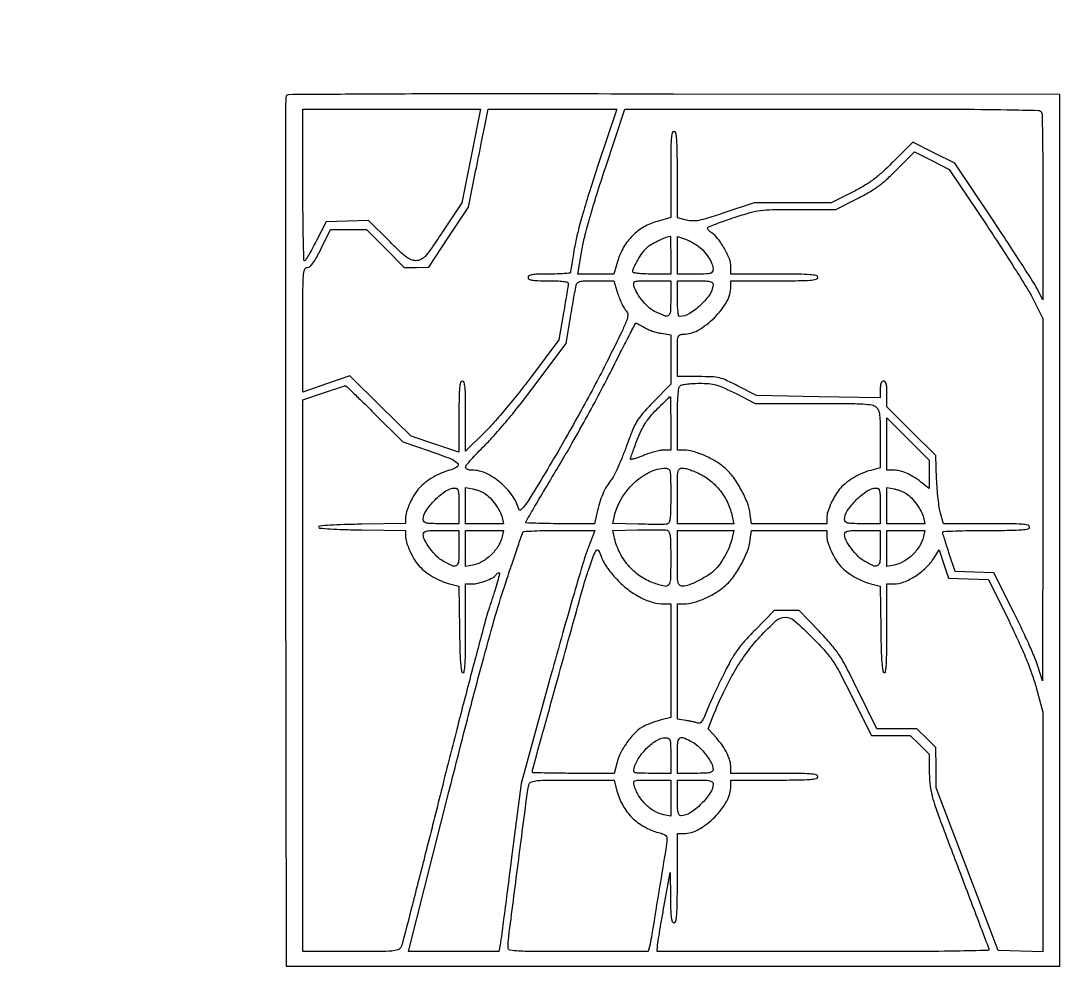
# Model space of a CAD drawing. Extents: x 56 to 1133, y 13 to 780.
# Drawn here: x 118.65 to 158.36, y 432.54 to 468.99 of the extents above; entities that cross this region are included whole.
import ezdxf

# ---------------------------------------------------------------- set-up
doc = ezdxf.new("R2010")
doc.units = 0
doc.header["$MEASUREMENT"] = 0

msp = doc.modelspace()

# ---------------------------------------------------------------- linework, layer by layer
for points in [[(563.623791, 746.280965, 0.000024), (512.7183, 748.668533, -0.000001), (459.121102, 751.17978, -0.000001), (407.844657, 753.582407, -0.000001), (364.322196, 755.62181, -0.000003), (342.098843, 756.663341), (304.216786, 758.439), (214.179413, 758.439, 0.000047), (168.586009, 758.434684, 0.000234), (142.920928, 758.417802, 0.000007), (124.182622, 758.396437, 0.198612), (124.04052, 758.33748, 0.198833), (123.941681, 758.098964, 0.000007), (123.932666, 727.145607, 0.000007), (123.924542, 696.192175, 0.198977), (124.02325, 695.95379, -0.195999), (124.063995, 695.856961, -0.000177), (124.091413, 693.332839, -0.001513), (124.114673, 690.224487, -0.000576), (124.129, 685.89062), (124.1505, 675.9117), (358.825898, 675.890535, 0.000017), (481.082405, 675.883684, 0.000096)], [(597.152773, 709.532732, 0.000001), (644.775909, 711.772814, 0.02038)], [(546.558755, 675.894767, 0.000001), (593.453206, 675.911769, 0.256594)], [(114.327922, 505.159407, 0.000001), (108.775481, 472.363282, 0.000003), (103.245268, 439.696851, 0.041949)], [(529.032925, 286.436984, -0.000002), (529.83462, 265.012438, -0.000004), (530.769888, 240.009811, -0.000003), (531.839084, 211.4154, 0.000001), (532.991169, 180.601107, 0.000001), (534.178651, 148.843697, 0.000001), (535.23949, 120.47627, 0.000003), (535.941746, 101.701946, 0.000115)], [(340.916813, 486.835527, -0.000001), (340.895598, 462.377991, -0.192633)], [(1130.14234, 577.288816, 0.000001), (1112.945079, 577.188951, 0.000111)], [(593.378593, 696.469297, 0.000002), (562.930092, 696.495285, 0.000139)], [(659.5416, 273.9771, -0.000009), (659.54438, 420.999454, -0.000183)], [(340.275612, 460.29304, 0.000001), (337.392807, 449.674757, 0.000025)], [(528.70788, 577.073614, 0.000003), (528.686579, 549.005158, 0.000159)], [(308.265541, 303.202231, -0.000001), (310.164009, 315.537643, -0.000018)], [(106.310938, 453.620174, 0.000122), (109.387108, 471.851108, -0.000089), (111.518689, 484.488959, -0.000149), (113.319169, 495.132832, -0.000001), (114.957787, 504.802168, -0.185562)], [(164.467775, 529.474699, 0.000085), (145.286579, 520.224962, 0.000141), (129.126223, 512.422972, 0.000002), (114.458015, 505.336203, 0.10741)], [(478.976143, 642.156178, 0.000003), (460.681715, 642.17741, 0.000206)], [(214.577504, 614.410292, 0.000003), (199.03491, 617.486587, 0.000206)], [(321.234872, 387.4257), (331.297936, 424.538048, 0.000031), (335.156582, 438.772108, 0.000051), (338.404975, 450.762803), (341.355812, 461.659591, 0.06621), (341.361, 461.698598, -0.413751), (341.380839, 461.718469, -0.000002), (350.38024, 461.732641, -0.000245), (360.291398, 461.743336, -0.000147), (372.064797, 461.7468), (402.768594, 461.7468), (402.891952, 461.30265, -0.001526), (403.232355, 460.06236, -0.000038), (404.771147, 454.386117, -0.000039), (407.3347, 444.924004, -0.000004), (413.387069, 422.577), (422.906997, 387.4257)], [(406.87465, 449.277685, 0.000002), (404.013931, 459.83339, 0.00469)], [(659.189342, 332.340905, -0.000015), (659.196643, 226.03005, -0.00003)], [(200.220583, 545.94649, 0.000004), (214.85255, 553.017731, 0.07872)], [(94.757333, 450.12354, 0.000006), (94.838584, 435.235459, 0.13789)], [(115.009415, 504.854257), (129.664983, 511.920604, -0.000029), (145.785607, 519.692178, -0.000018), (164.9277, 528.918162, 0.000102), (184.076715, 538.151455, 0.000169)], [(89.523016, 510.632371, 0.000024), (89.606521, 494.57356, 0.000024), (89.691554, 478.518397, 0.169009)]]:
    msp.add_lwpolyline(points, format="xyb")
for points in [[(128.715786, 466.125089, 0.09076), (128.699274, 466.035474, 0.000016), (128.693708, 461.216666, 0.00038), (128.691777, 455.8812, 0.00023), (128.6972, 449.5644), (128.7189, 433.1097), (143.397, 433.1097), (158.0751, 433.1097), (158.0751, 449.649), (158.0751, 466.1883), (143.415587, 466.209689, 0.000278), (135.804463, 466.216564, 0.001526), (131.696545, 466.205458, 0.000245), (128.80549, 466.187405, 0.309563)], [(135.740218, 463.859399), (135.383145, 462.080397), (134.652114, 460.982999, -0.003411), (134.196306, 460.308769, -0.035357), (133.987824, 460.046683, -0.094613), (133.827625, 459.927538, -0.113182), (133.644728, 459.8856, -0.096196), (133.465481, 459.920408, -0.063018), (133.281223, 460.023346, -0.032355), (133.035121, 460.230647, -0.005864), (132.608736, 460.649464), (131.8491, 461.413328), (131.0454, 461.389714), (130.2417, 461.3661), (129.861, 460.626056, -0.006332), (129.710492, 460.342372, -0.009992), (129.573492, 460.103339, -0.004395), (129.452508, 459.905659, -0.257888), (129.41685, 459.885806, -0.408155), (129.390903, 459.911056, -0.000479), (129.372038, 460.730603, -0.003447), (129.35796, 461.659061, -0.002067), (129.3534, 462.762), (129.3534, 465.6384), (132.725346, 465.6384), (136.097291, 465.6384)], [(140.551802, 463.50225, 0.004534), (140.238738, 462.541162, 0.0065), (139.980123, 461.683404, 0.007296), (139.783947, 460.961211, 0.019059), (139.670503, 460.4355, 0.001033), (139.607619, 460.07427, 0.001562), (139.554526, 459.759625, 0.000582), (139.509994, 459.488634, 0.038236), (139.505961, 459.44145, -0.381998), (139.482795, 459.416009, -0.005915), (139.269478, 459.396638, -0.01228), (139.0099, 459.382563, -0.007403), (138.7017, 459.378, 0.005528), (138.273605, 459.373267, 0.033635), (138.0531, 459.353511, 0.080293), (137.937213, 459.315512, 0.280451), (137.898, 459.2511, 0.273642), (137.935875, 459.187077, 0.084509), (138.04605, 459.148875, 0.035355), (138.255814, 459.129, 0.005946), (138.6594, 459.1242, -0.007961), (138.999551, 459.118784, -0.023512), (139.232516, 459.100374, -0.028465), (139.386162, 459.071971, -0.345626), (139.4208, 459.027848, -0.037662), (139.415584, 458.958694, -0.001028), (139.369518, 458.659231, -0.002122), (139.313114, 458.307334, -0.001453), (139.246223, 457.908283), (139.071645, 456.885069), (138.023954, 455.487785, -0.007331), (137.569804, 454.900242, -0.006145), (137.071485, 454.290265, -0.006208), (136.602282, 453.744044, -0.016917), (136.252732, 453.373268), (135.5292, 452.656036), (135.5292, 453.986618, 0.002909), (135.524931, 454.720464, 0.020865), (135.506033, 455.074286, 0.044168), (135.470607, 455.265319, 0.336712), (135.4023, 455.3172, 0.337892), (135.33389, 455.265011, 0.043403), (135.298542, 455.071473, 0.020613), (135.279661, 454.713386, 0.002865), (135.2754, 453.969735), (135.2754, 452.62227), (134.36595, 452.921987), (133.4565, 453.221705), (132.297885, 454.369443), (131.139269, 455.517182), (130.246335, 455.209547), (129.3534, 454.901912), (129.3534, 457.266856, -0.001033), (129.356572, 458.802024, -0.016889), (129.376069, 459.316105, -0.059011), (129.422502, 459.55811, -0.326774), (129.523217, 459.6318, 0.178554), (129.623838, 459.668916, 0.058085), (129.733335, 459.786929, 0.033981), (129.866227, 459.997017, 0.008918), (130.04967, 460.3509), (130.406307, 461.07), (131.087271, 461.07), (131.768236, 461.07), (132.4836, 460.3509), (133.198964, 459.6318), (133.666132, 459.633517), (134.1333, 459.635233), (134.885155, 460.775099), (135.63701, 461.914965), (135.921319, 463.332532, -0.000105), (136.036824, 463.90782, -0.000116), (136.14878, 464.464159, -0.000107), (136.244582, 464.939135, -0.000595), (136.296412, 465.19425), (136.387196, 465.6384), (138.828159, 465.6384), (141.269122, 465.6384)], [(157.389249, 465.504581, -0.088027), (157.410052, 465.396878, -0.000528), (157.424343, 464.386989, -0.002178), (157.434432, 463.232619, -0.001383), (157.436609, 461.887931), (157.432618, 458.4051), (157.203959, 458.840735, 0.020204), (157.046437, 459.113469, 0.001798), (156.619997, 459.782066, 0.002344), (156.104587, 460.57558, 0.001826), (155.5371, 461.433523), (154.0989, 463.590675), (153.302927, 463.98615), (152.506954, 464.381624), (151.737827, 463.621766, -0.010452), (151.306833, 463.213412, -0.024992), (150.966428, 462.93386, -0.027822), (150.622664, 462.707678, -0.016202), (150.18784, 462.473554), (149.406981, 462.0852), (147.942418, 462.0852), (146.477854, 462.0852), (145.36566, 461.712167, -0.004357), (144.714308, 461.499998, -0.028089), (144.379181, 461.414419, -0.054638), (144.142799, 461.394353, -0.056084), (143.909833, 461.426358), (143.5662, 461.513581), (143.5662, 463.152991, 0.002267), (143.56206, 464.066231, 0.017048), (143.543413, 464.498015, 0.032631), (143.509329, 464.735592, 0.3546), (143.4393, 464.7924, 0.354431), (143.369289, 464.735642, 0.032739), (143.335191, 464.498612, 0.017084), (143.316541, 464.067731, 0.002273), (143.3124, 463.15657), (143.3124, 461.52074), (142.798728, 461.377927, 0.064473), (142.297441, 461.166019, 0.063636), (141.864196, 460.832673, 0.063266), (141.526645, 460.399104, 0.062413), (141.306364, 459.89296), (141.1551, 459.378235), (140.469893, 459.378117), (139.784686, 459.378), (139.937415, 460.274508, -0.0203), (140.047184, 460.791201, -0.007179), (140.24484, 461.52159, -0.006365), (140.508846, 462.401872, -0.004232), (140.832926, 463.404708), (141.575708, 465.6384), (149.456803, 465.6384, -0.000388), (154.112956, 465.634789, -0.003829), (156.071339, 465.616753, -0.002601), (157.268062, 465.590337, -0.303079)], [(155.319009, 461.206775, -0.003299), (155.892594, 460.334966, -0.003723), (156.431734, 459.489898, -0.003407), (156.879892, 458.76484, -0.020236), (157.095886, 458.375358), (157.4406, 457.689756), (157.433722, 450.814128), (157.426843, 443.9385), (157.236062, 444.5307, 0.022662), (157.116929, 444.850133, 0.005225), (156.88637, 445.376653, 0.005387), (156.607662, 445.978059, 0.00524), (156.313528, 446.578939), (155.581774, 448.034978), (154.847807, 448.059439), (154.11384, 448.0839), (153.87372, 448.799174, -0.002643), (153.781711, 449.078132, -0.003897), (153.704135, 449.324098, -0.001838), (153.640584, 449.53396, -0.072721), (153.6336, 449.581724, -0.400439), (153.65966, 449.609045, -0.001624), (154.118199, 449.629238, -0.006368), (154.650731, 449.644165, -0.003822), (155.2833, 449.649, 0.00225), (156.202519, 449.653137, 0.016945), (156.6369, 449.671777, 0.032323), (156.87605, 449.705819, 0.355082), (156.933, 449.7759, 0.354413), (156.876247, 449.845909, 0.032751), (156.639276, 449.880009, 0.017088), (156.208491, 449.898659, 0.002273), (155.297553, 449.9028), (153.662106, 449.9028), (153.550721, 450.30465, -0.030633), (153.505441, 450.517985, -0.008912), (153.461839, 450.851285, -0.008921), (153.426052, 451.229209, -0.009431), (153.404558, 451.601237), (153.369781, 452.495973), (152.444191, 453.418694), (151.5186, 454.341414), (151.5186, 454.829307, 0.01127), (151.513066, 455.074791, 0.052394), (151.491949, 455.214735, 0.11575), (151.452583, 455.289448, 0.217167), (151.3917, 455.3172, 0.170426), (151.334371, 455.297075, 0.129545), (151.294425, 455.24319, 0.072648), (151.271533, 455.147674, 0.022619), (151.264888, 454.99995), (151.264975, 454.6827), (148.917238, 454.725), (146.5695, 454.7673), (145.873428, 455.12685, 0.010465), (145.428981, 455.344766, 0.050023), (145.162473, 455.437535, 0.049005), (144.880434, 455.476442, 0.009788), (144.371778, 455.4864), (143.5662, 455.4864), (143.5662, 456.2901, -0.003371), (143.569808, 456.825229, -0.061856), (143.59299, 456.993335, -0.225525), (143.655547, 457.066972, -0.106132), (143.780512, 457.0938, 0.133166), (144.35725, 457.250177, 0.064056), (144.968397, 457.722036, 0.064055), (145.44023, 458.333215, 0.133154), (145.5966, 458.909983), (145.5966, 459.1242), (147.2463, 459.1242, 0.00225), (148.165519, 459.128337, 0.016945), (148.5999, 459.146977, 0.032323), (148.83905, 459.181019, 0.355082), (148.896, 459.2511, 0.355082), (148.83905, 459.321181, 0.032323), (148.5999, 459.355223, 0.016945), (148.165519, 459.373863, 0.00225), (147.2463, 459.378), (145.5966, 459.378), (145.595806, 459.65295, 0.094418), (145.537901, 459.952158, 0.033072), (145.348317, 460.349114, 0.033259), (145.106224, 460.720103, 0.086739), (144.874601, 460.93722, -0.033578), (144.792943, 460.998933, -0.058494), (144.735797, 461.061563, -0.087692), (144.709938, 461.115391, -0.283166), (144.720406, 461.151938, -0.093419), (144.778969, 461.188138, -0.002887), (145.045015, 461.288757, -0.00557), (145.361767, 461.402467, -0.003817), (145.723659, 461.524762, -0.009892), (146.333026, 461.712239, -0.037808), (146.721937, 461.792334, -0.028127), (147.169386, 461.824285, -0.003762), (148.115146, 461.8314), (149.575874, 461.8314), (150.399187, 462.247567, 0.013971), (150.849868, 462.491417, 0.027175), (151.192324, 462.714922, 0.026749), (151.511952, 462.976613, 0.013094), (151.891554, 463.341572), (152.560608, 464.01941), (153.223727, 463.686), (153.886846, 463.35259)], [(143.3124, 460.0971), (143.3124, 459.378), (142.5933, 459.378, -0.009437), (142.29479, 459.383634, -0.020999), (142.068237, 459.401737, -0.019408), (141.905146, 459.428147, -0.35696), (141.8742, 459.46597, -0.113115), (141.911571, 459.629046, -0.019567), (142.061467, 459.910292, -0.022345), (142.242034, 460.189852, -0.05049), (142.407846, 460.379262, -0.054661), (142.569324, 460.499897, -0.019119), (142.82486, 460.63757, -0.019237), (143.091427, 460.755804, -0.051346), (143.29125, 460.812487, -0.456063), (143.299873, 460.805485, -0.000876), (143.306187, 460.603874, -0.004632), (143.310881, 460.372585, -0.002757)], [(144.35415, 460.443318, -0.052168), (144.56162, 460.25507, -0.040261), (144.746413, 460.01159, -0.041566), (144.878311, 459.761696, -0.100983), (144.9198, 459.558364, -0.13745), (144.892019, 459.459214, -0.193351), (144.819287, 459.404786, -0.060113), (144.659598, 459.382224, -0.00507), (144.243, 459.378), (143.5662, 459.378), (143.5662, 460.092699), (143.5662, 460.807398), (143.84115, 460.71262, -0.023822), (143.963686, 460.663736, -0.014048), (144.105261, 460.594416, -0.014037), (144.243088, 460.517053, -0.023271)], [(141.311301, 458.621612, 0.018429), (141.38262, 458.419354, 0.019286), (141.467677, 458.225998, 0.019358), (141.553711, 458.065359, 0.076353), (141.6243, 457.978571, -0.225635), (141.683706, 457.834621, -0.077838), (141.63605, 457.6086, -0.023056), (141.454319, 457.189638, -0.001637), (140.890708, 456.048186, -0.006735), (140.463996, 455.219245, -0.003488), (139.909782, 454.194653, -0.003467), (139.325521, 453.14952, -0.00526), (138.80172, 452.249777, -0.001804), (138.12151, 451.118436, -0.016053), (137.804526, 450.631479, -0.050327), (137.629355, 450.427563, -0.569241), (137.546695, 450.450839, 0.091382), (137.296435, 450.977516, 0.061859), (136.842563, 451.4653, 0.063201), (136.297752, 451.815738, 0.111804), (135.779019, 451.9332, -0.035879), (135.674254, 451.940727, -0.073614), (135.595583, 451.964239, -0.108802), (135.546874, 452.001587, -0.176787), (135.5292, 452.05001, -0.17535), (135.555206, 452.121886, -0.006749), (135.742286, 452.340494, -0.011356), (135.976645, 452.595084, -0.007688), (136.2546, 452.87486, 0.018965), (136.61754, 453.25704, 0.006614), (137.111289, 453.83331, 0.006452), (137.648259, 454.49422, 0.006681), (138.161663, 455.16118), (139.343326, 456.73946), (139.509993, 457.74148, -0.001003), (139.576954, 458.139124, -0.001283), (139.640298, 458.505072, -0.000989), (139.6948, 458.811636, -0.010915), (139.719542, 458.93385, -0.116265), (139.770958, 459.03946, -0.16013), (139.859251, 459.095887, -0.057729), (140.030791, 459.119323, -0.005372), (140.458762, 459.123477), (141.1551, 459.122754)], [(143.3124, 458.4474, -0.010142), (143.30232, 457.950495, -0.195904), (143.239663, 457.812959, -0.282498), (143.111775, 457.786266, -0.020388), (142.762187, 457.928193, -0.070979), (142.510832, 458.088646, -0.040858), (142.257924, 458.344675, -0.0405), (142.046242, 458.643305, -0.061908), (141.919263, 458.93385, -0.118841), (141.913651, 459.042097, -0.284458), (141.96564, 459.099143, -0.065921), (142.113394, 459.120842, -0.003541), (142.587599, 459.1242), (143.3124, 459.1242)], [(144.9198, 458.993099, -0.147643), (144.809302, 458.627048, -0.055028), (144.461132, 458.210551, -0.054948), (144.027078, 457.877291, -0.1371), (143.645293, 457.7706, -0.366364), (143.613921, 457.79715, -0.012438), (143.589433, 457.96941, -0.018118), (143.571893, 458.187914, -0.010968), (143.5662, 458.4474), (143.5662, 459.1242), (144.243, 459.1242, -0.006774), (144.603797, 459.119312, -0.041084), (144.789465, 459.098953, -0.102731), (144.885092, 459.058964, -0.24736)], [(142.31355, 457.350025, 0.034352), (142.44463, 457.282165, 0.01868), (142.613658, 457.216281, 0.018532), (142.791368, 457.161843, 0.027843), (142.950094, 457.128919), (143.3124, 457.074588), (143.3124, 456.13822), (143.3124, 455.201851), (142.652576, 454.519276, 0.01081), (142.246405, 454.080502, 0.045051), (142.032834, 453.790741, 0.041037), (141.865263, 453.455141, 0.007949), (141.623008, 452.8215, -0.008848), (141.466763, 452.415018, -0.010188), (141.303048, 452.033174, -0.009367), (141.152078, 451.715917, -0.056729), (141.053, 451.563437, 0.040098), (140.881377, 451.317572, 0.030273), (140.732524, 451.023606, 0.027597), (140.607749, 450.684959, 0.021392), (140.508589, 450.30465), (140.421979, 449.9028), (139.11769, 449.9028, -0.003616), (138.617566, 449.906417, -0.006026), (138.196535, 449.917584, -0.001456), (137.832967, 449.932673, -0.401271), (137.8134, 449.953129, -0.132824), (137.823537, 449.990615, -0.000232), (138.15853, 450.564107, -0.00172), (138.53787, 451.207738, -0.001061), (138.98831, 451.962379, 0.00547), (139.503551, 452.843138, 0.00353), (140.081929, 453.873956, 0.003548), (140.633221, 454.889937, 0.006682), (141.061395, 455.71905, -0.001662), (141.408639, 456.408338, -0.002735), (141.707443, 456.988711, -0.000337), (141.976047, 457.502641, -0.279053), (141.99944, 457.5168, -0.117321), (142.025473, 457.510606, -0.005237), (142.108156, 457.46781, -0.00857), (142.205586, 457.41392, -0.006001)], [(132.073299, 454.077829), (133.145851, 453.007658), (134.189475, 452.651044, -0.009306), (134.951406, 452.374747, -0.103236), (135.222139, 452.200362, -0.477439), (135.208198, 452.058645, -0.080661), (134.92115, 451.930149, 0.035535), (134.599989, 451.819798, 0.031651), (134.284508, 451.661412, 0.032352), (133.999424, 451.469189, 0.043026), (133.769531, 451.257616, 0.05107), (133.589541, 451.015274, 0.027097), (133.415792, 450.68363, 0.02653), (133.284053, 450.349304, 0.080753), (133.245, 450.109075), (133.245, 449.906377), (131.595171, 449.883438, 0.003827), (130.902171, 449.868497, 0.00897), (130.384684, 449.84408, 0.003955), (129.980993, 449.814558, 0.390709), (129.945342, 449.7759, 0.390709), (129.980993, 449.737242, 0.003955), (130.384684, 449.70772, 0.00897), (130.902171, 449.683303, 0.003827), (131.595171, 449.668362), (133.245, 449.645423), (133.245, 449.442725, 0.080753), (133.284053, 449.202496, 0.02653), (133.415792, 448.86817, 0.027097), (133.589541, 448.536526, 0.05107), (133.769531, 448.294184, 0.042932), (133.998493, 448.083388, 0.032081), (134.282895, 447.891246, 0.031466), (134.596706, 447.73298, 0.036101), (134.914033, 447.623568), (135.271766, 447.528457), (135.294733, 445.909661, 0.003159), (135.310887, 445.121943, 0.012712), (135.336019, 444.64131, 0.012135), (135.368644, 444.322371, 0.288479), (135.42345, 444.255683, 0.471851), (135.479148, 444.290647, 0.016251), (135.507172, 444.581752, 0.013291), (135.52476, 445.058286, 0.002578), (135.5292, 445.91955), (135.5292, 447.6186), (135.772668, 447.6186, 0.061561), (136.003241, 447.647097, 0.028321), (136.292585, 447.737414, 0.025344), (136.556973, 447.852283, 0.140075), (136.670508, 447.955718, -0.055859), (136.696277, 447.988569, -0.049688), (136.729642, 448.016372, -0.052631), (136.765185, 448.035342, -0.096574), (136.797281, 448.0416, -0.489442), (136.817985, 448.014948, -0.003794), (136.738304, 447.712321, -0.009501), (136.63269, 447.350551, -0.005539), (136.493023, 446.92065, 0.015311), (136.274067, 446.198998, 0.00141), (135.791233, 444.3923, 0.001818), (135.229235, 442.233606, 0.001424), (134.634692, 439.887601, -0.00067), (134.061093, 437.609809, -0.00107), (133.564342, 435.665783, -0.000189), (133.120942, 433.948589, -0.059652), (133.06978, 433.817551, -0.201758), (132.958373, 433.727234, -0.050076), (132.722452, 433.683574, -0.018979), (132.275937, 433.663482, -0.001754), (131.169323, 433.6596), (129.3534, 433.6596), (129.3534, 444.132184), (129.3534, 454.604769), (130.13595, 454.868941, -0.00069), (130.438859, 454.970731, -0.001069), (130.700706, 455.057698, -0.000311), (130.928637, 455.132704, -0.034568), (130.959624, 455.140556, -0.239088), (130.987928, 455.132101, -0.000584), (131.303729, 454.831451, -0.003453), (131.65913, 454.487588, -0.002121)], [(145.7658, 454.8519), (146.523819, 454.4712), (148.739598, 454.4712, -0.001711), (150.006632, 454.466864, -0.013039), (150.602623, 454.447237, -0.025089), (150.946899, 454.409505, -0.145063), (151.110089, 454.331188, -0.119476), (151.192671, 454.209804, -0.058516), (151.237897, 454.027122, -0.027311), (151.259718, 453.721077, -0.004143), (151.2648, 453.107749), (151.2648, 452.024322), (150.90525, 451.928722, 0.035955), (150.586945, 451.81907, 0.031514), (150.272708, 451.660774, 0.032151), (149.988132, 451.468612, 0.042956), (149.758931, 451.257616, 0.051088), (149.57863, 451.014836, 0.027226), (149.404946, 450.683049, 0.026685), (149.273462, 450.348489, 0.080449), (149.2344, 450.107286), (149.2344, 449.9028), (147.807339, 449.9028), (146.380278, 449.9028), (146.333555, 450.251149, 0.058788), (146.220893, 450.69095, 0.032862), (145.98833, 451.19285, 0.032763), (145.689567, 451.66401, 0.054652), (145.373285, 452.010525, 0.044833), (145.024633, 452.2659, 0.032132), (144.595485, 452.488412, 0.032723), (144.16475, 452.644994, 0.07093), (143.816826, 452.6946), (143.5662, 452.6946), (143.5662, 453.86208, -0.005398), (143.571927, 454.392521, -0.01456), (143.591028, 454.768863, -0.014783), (143.620373, 455.036037, -0.163032), (143.66772, 455.13108, -0.140254), (143.743319, 455.173041, -0.022027), (143.91247, 455.204516, -0.021604), (144.130839, 455.225703, -0.013381), (144.38851, 455.2326, -0.018568), (144.764373, 455.218637, -0.048892), (145.029663, 455.172559, -0.039831), (145.310344, 455.070326, -0.009128)], [(143.3124, 453.7098), (143.3124, 452.6946), (143.03745, 452.692592, 0.047268), (142.898951, 452.678448, 0.015792), (142.700372, 452.63241, 0.015557), (142.482462, 452.567263, 0.017137), (142.27605, 452.490536, -0.01154), (142.08945, 452.418787, -0.020584), (141.932495, 452.369747, -0.017481), (141.811845, 452.341914, -0.471562), (141.7896, 452.360256, -0.08147), (141.79757, 452.408847, -0.002469), (141.864057, 452.602891, -0.004824), (141.945951, 452.830996, -0.003308), (142.04307, 453.088275, -0.017999), (142.193062, 453.439546, -0.032947), (142.34378, 453.711912, -0.033327), (142.527739, 453.960061, -0.018902), (142.780672, 454.235763, -0.0023), (142.967985, 454.423318, -0.003697), (143.129581, 454.581287, -0.000772), (143.272524, 454.718545, -0.193245), (143.288602, 454.725, -0.406736), (143.298329, 454.715519, -0.00054), (143.305409, 454.426785, -0.003663), (143.31069, 454.099077, -0.002197)], [(153.126, 451.779712), (153.126, 451.242182), (152.80875, 451.485657, 0.023329), (152.519088, 451.687216, 0.038774), (152.255916, 451.825489, 0.045468), (152.008875, 451.906093, 0.056188), (151.768419, 451.9332), (151.5186, 451.9332), (151.5186, 452.925579), (151.5186, 453.917958), (152.3223, 453.1176), (153.126, 452.317242)], [(143.3124, 450.966503, -0.003818), (143.307911, 450.378721, -0.027841), (143.287937, 450.097639, -0.066849), (143.248023, 449.947664, -0.250167), (143.175098, 449.887853, -0.046246), (143.081692, 449.878083, -0.002704), (142.7953, 449.876254, -0.004077), (142.453784, 449.878705, -0.002989), (142.074974, 449.886777), (141.11215, 449.913054), (141.162763, 450.140577, -0.076562), (141.434091, 450.836579, -0.071078), (141.907704, 451.438755, -0.075249), (142.501223, 451.85553, -0.10809), (143.12205, 452.011839, -0.177442), (143.22975, 451.976158, -0.181847), (143.28754, 451.879723, -0.042566), (143.308971, 451.654911, -0.00249)], [(144.3699, 451.816174, -0.060762), (144.817382, 451.53376, -0.056172), (145.197266, 451.145278, -0.056088), (145.481643, 450.681367, -0.06019), (145.647589, 450.176607), (145.70235, 449.9028), (144.634275, 449.9028), (143.5662, 449.9028), (143.5662, 450.9603, -0.002503), (143.569661, 451.651599, -0.042079), (143.59114, 451.879134, -0.176181), (143.648793, 451.978208, -0.17664), (143.75655, 452.016974, -0.062293), (143.857031, 452.003963, -0.0158), (144.015241, 451.957648, -0.015865), (144.19399, 451.892781, -0.015444)], [(135.2754, 450.5796), (135.2754, 449.9028), (134.5986, 449.9028, -0.005878), (134.210472, 449.907363, -0.049486), (134.036959, 449.928708, -0.146644), (133.953939, 449.97542, -0.194155), (133.9218, 450.055066, -0.149808), (134.026273, 450.39593, -0.048325), (134.366905, 450.807487, -0.04837), (134.781435, 451.146954, -0.145101), (135.12735, 451.254457, -0.205214), (135.204213, 451.222711, -0.140501), (135.249684, 451.138504, -0.048037), (135.270804, 450.963291, -0.005989)], [(136.259395, 451.04541, -0.059906), (136.456396, 450.879576, -0.031672), (136.659558, 450.632463, -0.031692), (136.827981, 450.364664, -0.066553), (136.915604, 450.13545), (136.970624, 449.9028), (136.249912, 449.9028), (135.5292, 449.9028), (135.5292, 450.590175), (135.5292, 451.27755), (135.799728, 451.223444, -0.025383), (135.917126, 451.193699, -0.017656), (136.046347, 451.148828, -0.017855), (136.167599, 451.096815, -0.034791)], [(151.2648, 450.5796), (151.2648, 449.9028), (150.588, 449.9028, -0.005878), (150.199872, 449.907363, -0.049486), (150.026359, 449.928708, -0.146644), (149.943339, 449.97542, -0.194155), (149.9112, 450.055066, -0.149808), (150.015673, 450.39593, -0.048325), (150.356305, 450.807487, -0.04837), (150.770835, 451.146954, -0.145101), (151.11675, 451.254457, -0.205214), (151.193613, 451.222711, -0.140501), (151.239084, 451.138504, -0.048037), (151.260204, 450.963291, -0.005989)], [(152.248795, 451.04541, -0.059906), (152.445796, 450.879576, -0.031672), (152.648958, 450.632463, -0.031692), (152.817381, 450.364664, -0.066553), (152.905004, 450.13545), (152.960024, 449.9028), (152.239312, 449.9028), (151.5186, 449.9028), (151.5186, 450.590175), (151.5186, 451.27755), (151.789128, 451.223444, -0.025383), (151.906526, 451.193699, -0.017656), (152.035747, 451.148828, -0.017855), (152.156999, 451.096815, -0.034791)], [(140.166102, 448.95105, 0.018507), (140.010244, 448.491021, 0.00146), (139.645154, 447.252837, 0.001982), (139.219687, 445.772393, 0.001516), (138.76569, 444.15), (137.630921, 440.0469), (137.260418, 437.1282, -0.000464), (137.11485, 435.989924, -0.000675), (136.984153, 434.986102, -0.000332), (136.871358, 434.13319, -0.011663), (136.840224, 433.93455), (136.790533, 433.6596), (135.076752, 433.6596), (133.362972, 433.6596), (134.895333, 439.72965, -0.001329), (135.641273, 442.651757, -0.003142), (136.216476, 444.823815, -0.004114), (136.677017, 446.466213, -0.010156), (137.049099, 447.6609, -0.000586), (137.289763, 448.378923, -0.000926), (137.497995, 448.994011, -0.000201), (137.682178, 449.534053, -0.041163), (137.704644, 449.58555, -0.261262), (137.745038, 449.611217, -0.002257), (138.124285, 449.630362, -0.007071), (138.566626, 449.644425, -0.00441), (139.085265, 449.649), (140.431744, 449.649)], [(135.2754, 448.9722, -0.013805), (135.2616, 448.472483, -0.205592), (135.185557, 448.319288, -0.286397), (135.038773, 448.297606, -0.025211), (134.687417, 448.472395, -0.068124), (134.436185, 448.66262, -0.036224), (134.180143, 448.957946, -0.035242), (133.980005, 449.269232, -0.125894), (133.9218, 449.496734, -0.194155), (133.953939, 449.57638, -0.146644), (134.036959, 449.623092, -0.049486), (134.210472, 449.644437, -0.005878), (134.5986, 449.649), (135.2754, 449.649)], [(136.915604, 449.41635, -0.079867), (136.766322, 449.05485, -0.061837), (136.499877, 448.721651, -0.062065), (136.161277, 448.464898, -0.082036), (135.799728, 448.328356), (135.5292, 448.27425), (135.5292, 448.961625), (135.5292, 449.649), (136.249912, 449.649), (136.970624, 449.649)], [(143.3124, 448.581633, -0.006126), (143.302698, 447.789777, -0.152852), (143.233379, 447.585976, -0.303828), (143.077288, 447.52906, -0.024732), (142.638595, 447.659843, -0.070647), (142.133985, 447.922706, -0.062515), (141.698535, 448.325266, -0.06073), (141.365551, 448.835233, -0.059562), (141.162174, 449.413571), (141.110972, 449.643441), (142.063636, 449.667371, -0.003369), (142.439323, 449.674274, -0.004519), (142.779945, 449.67516, -0.00316), (143.065152, 449.67152, -0.046893), (143.16435, 449.660283, -0.228104), (143.244114, 449.599008, -0.082891), (143.287635, 449.459211, -0.030543), (143.308071, 449.188456, -0.003567)], [(145.647589, 449.375193, -0.045064), (145.561126, 449.082743, -0.026746), (145.409146, 448.75224, -0.026528), (145.219585, 448.434227, -0.038974), (145.01797, 448.17895, -0.061201), (144.770632, 447.969707, -0.026953), (144.399379, 447.754168, -0.026006), (144.01911, 447.584296, -0.091196), (143.75655, 447.534826, -0.17664), (143.648793, 447.573592, -0.176181), (143.59114, 447.672666, -0.042079), (143.569661, 447.900201, -0.002503), (143.5662, 448.5915), (143.5662, 449.649), (144.634275, 449.649), (145.70235, 449.649)], [(149.2344, 449.444514, 0.080449), (149.273462, 449.203311, 0.026685), (149.404946, 448.868751, 0.027226), (149.57863, 448.536964, 0.051088), (149.758931, 448.294184, 0.042932), (149.987893, 448.083388, 0.032081), (150.272295, 447.891246, 0.031466), (150.586106, 447.73298, 0.036101), (150.903433, 447.623568), (151.261166, 447.528457), (151.284133, 445.909661, 0.003159), (151.300287, 445.121943, 0.012712), (151.325419, 444.64131, 0.012135), (151.358044, 444.322371, 0.288479), (151.41285, 444.255683, 0.471851), (151.468548, 444.290647, 0.016251), (151.496572, 444.581752, 0.013291), (151.51416, 445.058286, 0.002578), (151.5186, 445.91955), (151.5186, 447.6186), (151.768419, 447.6186, 0.092359), (152.162459, 447.692012, 0.051042), (152.600379, 447.914674, 0.049183), (153.006202, 448.236631, 0.062147), (153.30635, 448.609542), (153.49652, 448.917243), (153.677806, 448.373671), (153.859092, 447.8301), (154.61868, 447.805987), (155.378269, 447.781873), (156.15202, 446.198587, -0.006076), (156.518461, 445.425072, -0.010386), (156.802922, 444.769673, -0.012287), (157.020937, 444.197674, -0.017695), (157.183186, 443.680845), (157.4406, 442.746389), (157.4406, 438.200035), (157.4406, 433.653681), (156.589049, 433.67779), (155.737498, 433.7019), (154.560612, 436.7898), (153.383725, 439.8777), (153.381762, 440.642636), (153.3798, 441.407571), (153.017048, 441.763586), (152.654296, 442.1196), (151.894109, 442.1196), (151.133923, 442.1196), (150.416811, 443.57895, 0.004781), (149.966271, 444.474092, 0.026363), (149.694085, 444.940163, 0.034607), (149.406571, 445.318, 0.012095), (148.943865, 445.82085), (148.18803, 446.6034), (147.715401, 446.6034), (147.242772, 446.6034), (146.511876, 445.86315, 0.01133), (146.101184, 445.427905, 0.028772), (145.829332, 445.089101, 0.028816), (145.598408, 444.721633, 0.011395), (145.322398, 444.1923, 0.003532), (145.132513, 443.800003, 0.003173), (144.941188, 443.390827, 0.00318), (144.774198, 443.021538, 0.009988), (144.668628, 442.770681, -0.011921), (144.564153, 442.525085, -0.056139), (144.48572, 442.393704, -0.124706), (144.413707, 442.336381, -0.205008), (144.33707, 442.334867, 0.032465), (144.263836, 442.359115, 0.009304), (144.147566, 442.387104, 0.009322), (144.014912, 442.413854, 0.009779), (143.88345, 442.435175), (143.5662, 442.480278), (143.5662, 444.668739), (143.5662, 446.8572), (143.816826, 446.8572, 0.07093), (144.16475, 446.906806, 0.032723), (144.595485, 447.063388, 0.032132), (145.024633, 447.2859, 0.044833), (145.373285, 447.541275, 0.054652), (145.689567, 447.88779, 0.032763), (145.98833, 448.35895, 0.032862), (146.220893, 448.86085, 0.058788), (146.333555, 449.300651), (146.380278, 449.649), (147.807339, 449.649), (149.2344, 449.649)], [(151.2648, 448.9722, -0.013805), (151.251, 448.472483, -0.205592), (151.174957, 448.319288, -0.286397), (151.028173, 448.297606, -0.025211), (150.676817, 448.472395, -0.068124), (150.425585, 448.66262, -0.036224), (150.169543, 448.957946, -0.035242), (149.969405, 449.269232, -0.125894), (149.9112, 449.496734, -0.194155), (149.943339, 449.57638, -0.146644), (150.026359, 449.623092, -0.049486), (150.199872, 449.644437, -0.005878), (150.588, 449.649), (151.2648, 449.649)], [(152.905004, 449.41635, -0.079867), (152.755722, 449.05485, -0.061837), (152.489277, 448.721651, -0.062065), (152.150677, 448.464898, -0.082036), (151.789128, 448.328356), (151.5186, 448.27425), (151.5186, 448.961625), (151.5186, 449.649), (152.239312, 449.649), (152.960024, 449.649)], [(141.3243, 447.734675, 0.03861), (141.738805, 447.372029, 0.043508), (142.188612, 447.09338, 0.047217), (142.640713, 446.916308, 0.069847), (143.061774, 446.8572), (143.3124, 446.8572), (143.3124, 444.703161), (143.3124, 442.549122), (142.95285, 442.457248, 0.015054), (142.794298, 442.411608, 0.009908), (142.614699, 442.350051, 0.009972), (142.442172, 442.283142, 0.018916), (142.306596, 442.221337, 0.075725), (141.999697, 442.003756, 0.039128), (141.687113, 441.650723, 0.038699), (141.426008, 441.24258, 0.060293), (141.274694, 440.853994), (141.165413, 440.4276), (139.616306, 440.4276, -0.002549), (139.022304, 440.430628, -0.00425), (138.52225, 440.439978, -0.000726), (138.083888, 440.452539, -0.405425), (138.0672, 440.469736, -0.067564), (138.090575, 440.641933, -0.000075), (139.075733, 444.201602, -0.000278), (140.011739, 447.574402, -0.017137), (140.199121, 448.1685, -0.003613), (140.414832, 448.764944, -0.113292), (140.500042, 448.895037, -0.505622), (140.57645, 448.881845, -0.03085), (140.682346, 448.63268, 0.046229), (140.771433, 448.439749, 0.023918), (140.915517, 448.216341, 0.021522), (141.102639, 447.977055, 0.017037)], [(148.699917, 445.56705, -0.011702), (149.177162, 445.06105, -0.035753), (149.466818, 444.68882, -0.027243), (149.739384, 444.229262, -0.004674), (150.200366, 443.32515), (150.927341, 441.8658), (151.663918, 441.8658), (152.400496, 441.8658), (152.763248, 441.509786), (153.126, 441.153771), (153.126, 440.439488, 0.034227), (153.161313, 439.924226, 0.03992), (153.266754, 439.445182, 0.01549), (153.512127, 438.722764, 0.001183), (154.238255, 436.798153, -0.000036), (154.667418, 435.668507, -0.000057), (155.035211, 434.699858, -0.000012), (155.358515, 433.848024, -0.002567), (155.389407, 433.76535, -0.514625), (155.347901, 433.704434, -0.001319), (154.14472, 433.680974, -0.003566), (152.382755, 433.663837, -0.000649), (149.116551, 433.6596), (142.8048, 433.6596), (142.810135, 433.84995, -0.031764), (142.821879, 433.977891, -0.001806), (142.884547, 434.369579, -0.002759), (142.96345, 434.835439, -0.002021), (143.055958, 435.3516), (143.296444, 436.6629), (143.304422, 435.71115, 0.004506), (143.313321, 435.199596, 0.028601), (143.335029, 434.940505, 0.065742), (143.373415, 434.802916, 0.300436), (143.4393, 434.7594, 0.357), (143.509592, 434.816919, 0.031097), (143.543464, 435.06255, 0.016532), (143.562077, 435.507604, 0.002184), (143.5662, 436.4514), (143.5662, 438.1434), (143.79885, 438.145258, 0.129564), (144.381268, 438.303741, 0.066753), (144.983861, 438.768217, 0.066739), (145.442944, 439.375218, 0.129276), (145.5966, 439.959583), (145.5966, 440.1738), (147.2463, 440.1738, 0.00225), (148.165519, 440.177937, 0.016945), (148.5999, 440.196577, 0.032323), (148.83905, 440.230619, 0.355082), (148.896, 440.3007, 0.355082), (148.83905, 440.370781, 0.032323), (148.5999, 440.404823, 0.016945), (148.165519, 440.423463, 0.00225), (147.2463, 440.4276), (145.5966, 440.4276), (145.5966, 440.641817, 0.069691), (145.560389, 440.900349, 0.043961), (145.451093, 441.185365, 0.03927), (145.276833, 441.481054, 0.030928), (145.045089, 441.771843), (144.730937, 442.119572), (144.924277, 442.606036, -0.016206), (145.325187, 443.526674, -0.022617), (145.746508, 444.319733, -0.024873), (146.200183, 445.007223, -0.029106), (146.698392, 445.60935, -0.019989), (147.320447, 446.226441, -0.192981), (147.662037, 446.355072, -0.177854), (148.012861, 446.217724, -0.016513)], [(143.3124, 441.1044), (143.3124, 440.4276), (142.587599, 440.4276, -0.003525), (142.113055, 440.430945, -0.066054), (141.965654, 440.452622, -0.286416), (141.914103, 440.509654, -0.118333), (141.920445, 440.61795, -0.07258), (142.112464, 441.026913, -0.05433), (142.430637, 441.410515, -0.057039), (142.794765, 441.690706, -0.13631), (143.120539, 441.7812, -0.11916), (143.228118, 441.755193, -0.207962), (143.285254, 441.685442, -0.064325), (143.308289, 441.53069, -0.004822)], [(144.056851, 441.661853, -0.064079), (144.355461, 441.453412, -0.042269), (144.640903, 441.146344, -0.042751), (144.854375, 440.819788, -0.124012), (144.9198, 440.560062, -0.243751), (144.885212, 440.493328, -0.105683), (144.790586, 440.452889, -0.041637), (144.605744, 440.432465, -0.006706), (144.243, 440.4276), (143.5662, 440.4276), (143.5662, 441.1044, -0.012504), (143.578292, 441.587881, -0.169531), (143.643758, 441.749028, -0.30377), (143.773832, 441.783522, -0.037724)], [(141.273081, 439.7537, 0.065881), (141.490316, 439.21368, 0.067978), (141.838765, 438.75511, 0.067506), (142.299824, 438.404276, 0.06352), (142.8471, 438.180093, -0.018536), (143.0426, 438.119836, -0.122864), (143.127335, 438.064253, -0.169864), (143.162058, 437.984191, -0.043921), (143.159906, 437.841438, -0.01443), (143.109262, 437.459192, -0.000415), (142.845462, 435.839076, -0.0004), (142.578278, 434.214884, -0.015083), (142.506577, 433.84995), (142.463176, 433.6596), (139.799888, 433.6596, -0.001068), (138.167612, 433.663088, -0.012819), (137.538226, 433.681919, -0.029118), (137.21134, 433.71927, -0.366204), (137.13739, 433.80765, -0.030548), (137.164755, 434.219068, -0.000342), (137.519962, 436.97512, -0.00018), (137.888711, 439.812884, -0.06041), (137.943121, 440.02575, -0.231386), (138.033102, 440.108756, -0.050117), (138.246834, 440.149902, -0.020341), (138.648506, 440.169743, -0.00217), (139.583058, 440.1738), (141.165413, 440.1738)], [(143.3124, 439.486425), (143.3124, 438.79905), (143.05148, 438.851234, -0.084553), (142.697793, 438.986832, -0.062862), (142.366866, 439.243858, -0.060083), (142.096378, 439.588905, -0.062774), (141.920445, 439.98345, -0.118333), (141.914103, 440.091746, -0.286416), (141.965654, 440.148778, -0.066054), (142.113055, 440.170455, -0.003525), (142.587599, 440.1738), (143.3124, 440.1738)], [(144.9198, 440.041338, -0.146493), (144.813353, 439.685818, -0.051075), (144.472206, 439.267296, -0.051075), (144.053224, 438.926551, -0.146208), (143.697301, 438.8202, -0.24736), (143.631436, 438.854908, -0.102731), (143.591447, 438.950535, -0.041084), (143.571088, 439.136203, -0.006774), (143.5662, 439.497), (143.5662, 440.1738), (144.243, 440.1738, -0.006706), (144.605744, 440.168935, -0.041637), (144.790586, 440.148511, -0.105683), (144.885212, 440.108072, -0.243751)]]:
    msp.add_lwpolyline(points, format="xyb", close=True)

doc.saveas('drawing.dxf')
